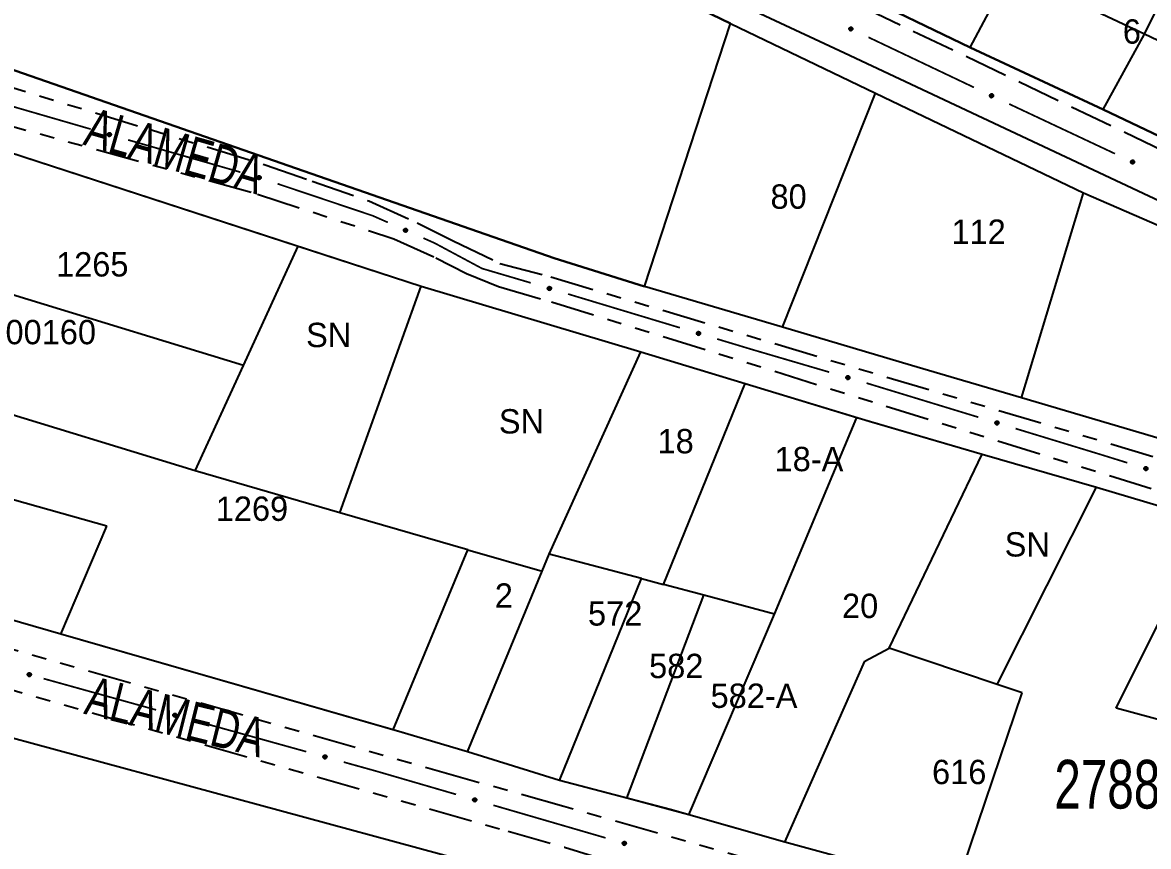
# Model space of a CAD drawing. Extents: x 203665 to 205970, y 4870865 to 4873745.
# Drawn here: x 204359.4 to 204475, y 4873578.3 to 4873662.8 of the extents above; entities that cross this region are included whole.
import ezdxf
from ezdxf.enums import TextEntityAlignment as Align

# ---------------------------------------------------------------- set-up
doc = ezdxf.new("R2010")
doc.units = 0
doc.header["$LTSCALE"] = 1.5
doc.header["$MEASUREMENT"] = 0
doc.linetypes.add('TRACO_11', pattern=[8, 3, -1, 3, -1])
doc.linetypes.add('TRACO_25', pattern=[8, 3, -1, 1, -1, 1, -1])
for name, color, linetype in [('CD_MALHA_LOTES', 7, 'CONTINUOUS'), ('CD_TXT_QUADRA', 7, 'CONTINUOUS'), ('RU-QUADRA', 210, 'CONTINUOUS'), ('SV-EIXO-RUA-N-PAV', 6, 'CONTINUOUS'), ('SV-EIXO-RUA-PAV', 20, 'CONTINUOUS'), ('SV-RUA-NAO-PAV', 7, 'CONTINUOUS'), ('SV-RUA-PAVIM', 7, 'CONTINUOUS'), ('SV-TXT-RUA-N-PAV', 7, 'CONTINUOUS'), ('Th_NmrPort', 1, 'CONTINUOUS')]:
    doc.layers.add(name, color=color, linetype=linetype)
doc.styles.add('ARIAL', font='ARIAL.SHX')

msp = doc.modelspace()

# ---------------------------------------------------------------- linework, layer by layer
at = {"layer": 'CD_MALHA_LOTES', "linetype": 'Continuous', "flags": 128}
for points in [[(204432.07, 4873662.74), (204395.036162, 4873680.636296), (204363.539466, 4873695.025586)], [(204474.608783, 4873661.641948), (204484.887034, 4873682.443675)], [(204456.690009, 4873660.278477), (204460.879411, 4873668.147658)], [(204456.690009, 4873660.278477), (204444.606499, 4873666.12377)], [(204474.608783, 4873661.641948), (204466.91861, 4873665.285963)], [(204423.24, 4873635.74), (204432.07, 4873662.74)], [(204432.07, 4873662.74), (204446.967877, 4873655.603317)], [(204347.729223, 4873661.68158), (204413.967959, 4873638.654082), (204423.24, 4873635.74)], [(204470.345015, 4873653.901121), (204474.608783, 4873661.641948)], [(204484.048506, 4873657.168904), (204474.608783, 4873661.641948)], [(204470.345015, 4873653.901121), (204456.690009, 4873660.278477)], [(204437.4, 4873631.556897), (204446.967877, 4873655.603317)], [(204446.967877, 4873655.603317), (204468.33, 4873645.37)], [(204337.734173, 4873641.17296), (204342.980249, 4873652.538502), (204346.109909, 4873653.413337), (204387.678326, 4873639.893253)], [(204483.361186, 4873647.72003), (204470.345015, 4873653.901121)], [(204461.966252, 4873624.299611), (204468.33, 4873645.37)], [(204468.33, 4873645.37), (204501.377636, 4873631.008426)], [(204382.040002, 4873627.628258), (204337.734173, 4873641.17296)], [(204382.040002, 4873627.628258), (204387.678326, 4873639.893253)], [(204387.678326, 4873639.893253), (204400.294455, 4873635.78987)], [(204391.945447, 4873612.515596), (204400.294455, 4873635.78987)], [(204400.294455, 4873635.78987), (204422.865106, 4873629.021657)], [(204437.4, 4873631.556897), (204423.24, 4873635.74)], [(204461.966252, 4873624.299611), (204450.654897, 4873627.641176), (204437.4, 4873631.556897)], [(204377.081608, 4873616.817352), (204332.751283, 4873630.377604)], [(204413.455063, 4873608.278117), (204422.865106, 4873629.021657)], [(204422.865106, 4873629.021657), (204433.575743, 4873625.777315)], [(204377.081608, 4873616.817352), (204382.040002, 4873627.628258)], [(204425.207567, 4873605.152507), (204433.575743, 4873625.777315)], [(204433.575743, 4873625.777315), (204445.054161, 4873622.300404)], [(204495.68, 4873614.34), (204461.966252, 4873624.299611)], [(204363.307748, 4873600.063701), (204326.800702, 4873610.587399), (204325.104582, 4873613.811144), (204328.942513, 4873622.125964)], [(204368.033583, 4873611.137848), (204328.942513, 4873622.125964)], [(204436.61, 4873602.12), (204445.054161, 4873622.300404)], [(204445.054161, 4873622.300404), (204457.931383, 4873618.523645)], [(204448.38, 4873598.62), (204457.931383, 4873618.523645)], [(204457.931383, 4873618.523645), (204469.680617, 4873615.14465)], [(204391.945447, 4873612.515596), (204377.081608, 4873616.817352)], [(204459.472449, 4873594.887277), (204469.680617, 4873615.14465)], [(204469.680617, 4873615.14465), (204481.28, 4873611.7)], [(204405.082983, 4873608.713451), (204391.945447, 4873612.515596)], [(204471.68, 4873592.46), (204481.28, 4873611.7)], [(204363.307748, 4873600.063701), (204368.033583, 4873611.137848)], [(204397.432108, 4873590.236611), (204405.082983, 4873608.713451)], [(204405.082983, 4873608.713451), (204412.720733, 4873606.503003)], [(204412.720733, 4873606.503003), (204413.455063, 4873608.278117)], [(204422.943312, 4873605.754692), (204413.455063, 4873608.278117)], [(204405.051067, 4873587.962952), (204412.720733, 4873606.503003)], [(204414.518415, 4873585.032597), (204422.943312, 4873605.754692)], [(204422.943312, 4873605.754692), (204425.207567, 4873605.152507)], [(204429.327744, 4873604.056735), (204425.207567, 4873605.152507)], [(204421.421449, 4873583.212893), (204429.327744, 4873604.056735)], [(204436.61, 4873602.12), (204429.327744, 4873604.056735)], [(204427.785729, 4873581.497141), (204436.61, 4873602.12)], [(204397.432108, 4873590.236611), (204363.307748, 4873600.063701)], [(204445.87, 4873597.27), (204448.38, 4873598.62)], [(204459.472449, 4873594.887277), (204448.38, 4873598.62)], [(204437.650783, 4873578.699849), (204445.87, 4873597.27)], [(204462.02, 4873594.03), (204459.472449, 4873594.887277)], [(204455.22, 4873573.9), (204462.02, 4873594.03)], [(204485.977508, 4873588.603002), (204471.68, 4873592.46)], [(204353.498304, 4873590.70353), (204411.570355, 4873574.967803)], [(204405.051067, 4873587.962952), (204397.432108, 4873590.236611)], [(204414.518415, 4873585.032597), (204405.051067, 4873587.962952)], [(204421.421449, 4873583.212893), (204414.518415, 4873585.032597)], [(204427.785729, 4873581.497141), (204421.421449, 4873583.212893)], [(204437.650783, 4873578.699849), (204427.785729, 4873581.497141)], [(204455.22, 4873573.9), (204437.650783, 4873578.699849)]]:
    msp.add_lwpolyline(points, dxfattribs=at)
at = {"layer": 'RU-QUADRA', "linetype": 'Continuous', "flags": 128}
for points in [[(204347.729223, 4873661.68158), (204363.539466, 4873695.025586), (204395.036162, 4873680.636296), (204432.07, 4873662.74), (204446.967877, 4873655.603317), (204468.33, 4873645.37), (204501.377636, 4873631.008426), (204511.66, 4873626.54), (204521.837058, 4873621.490799), (204531.047293, 4873616.921273), (204539.90046, 4873612.528902), (204551.77, 4873606.64), (204548.41, 4873598.01), (204537.075303, 4873601.520252), (204527.538201, 4873604.473806), (204518.154171, 4873607.379954), (204507.128489, 4873610.794507), (204495.68, 4873614.34), (204461.966252, 4873624.299611), (204450.654897, 4873627.641176), (204437.4, 4873631.556897), (204423.24, 4873635.74), (204413.967959, 4873638.654082)], [(204523.888125, 4873544.011123), (204513.832751, 4873521.770569), (204498.291025, 4873524.956934), (204486.595294, 4873527.354793), (204474.059146, 4873529.924955), (204463.06, 4873532.18), (204438.802091, 4873534.089672), (204426.489432, 4873535.542379), (204414.381347, 4873536.951619), (204403.073453, 4873538.153238), (204381.828764, 4873541.465995), (204332.28034, 4873548.536901), (204297.385204, 4873553.581553), (204308.300448, 4873576.529115), (204319.380992, 4873599.824194), (204353.498304, 4873590.70353), (204411.570355, 4873574.967803), (204423.315738, 4873571.694677), (204434.192104, 4873568.6697), (204445.94472, 4873565.401017), (204457.49, 4873562.19), (204469.56, 4873558.05), (204480.785729, 4873555.294069), (204492.9, 4873552.32)]]:
    msp.add_lwpolyline(points, close=True, dxfattribs=at)
for points in [[(204444.606499, 4873666.12377), (204456.690009, 4873660.278477), (204470.345015, 4873653.901121), (204483.361186, 4873647.72003)], [(204499.68, 4873562.06), (204455.22, 4873573.9), (204437.650783, 4873578.699849), (204425.877117, 4873582.038338), (204414.518415, 4873585.032597), (204405.051067, 4873587.962952), (204398.588941, 4873589.903468), (204363.307748, 4873600.063701), (204326.800702, 4873610.587399), (204325.104582, 4873613.811144), (204328.942513, 4873622.125964), (204332.751283, 4873630.377604), (204342.980249, 4873652.538502), (204346.109909, 4873653.413337), (204400.294455, 4873635.78987), (204422.865106, 4873629.021657), (204446.31, 4873621.92), (204457.931383, 4873618.523645), (204469.680617, 4873615.14465), (204481.28, 4873611.7)]]:
    msp.add_lwpolyline(points, dxfattribs=at)
at = {"layer": 'SV-EIXO-RUA-N-PAV', "const_width": 0.18}
for points in [[(204354.83095, 4873655.243575), (204366.356547, 4873651.902822)], [(204370.200036, 4873650.794867), (204381.733502, 4873647.481384)], [(204385.551304, 4873646.29119), (204395.031039, 4873643.107696)], [(204395.031039, 4873643.107696), (204395.33018, 4873643.007239)], [(204395.33018, 4873643.007239), (204396.87119, 4873642.327069)], [(204400.530587, 4873640.711887), (204401.445437, 4873640.308091)], [(204401.445437, 4873640.308091), (204401.66196, 4873640.212523)], [(204401.66196, 4873640.212523), (204405.860734, 4873637.963179)], [(204405.860734, 4873637.963179), (204406.552713, 4873637.592476)], [(204406.552713, 4873637.592476), (204411.554763, 4873636.117512)], [(204415.387717, 4873634.973698), (204424.00438, 4873632.375021)], [(204424.00438, 4873632.375021), (204424.369029, 4873632.265048)], [(204424.369029, 4873632.265048), (204426.876793, 4873631.509433)], [(204430.706715, 4873630.35544), (204433.579156, 4873629.489944)], [(204433.579156, 4873629.489944), (204434.368874, 4873629.251995)], [(204434.368874, 4873629.251995), (204442.213766, 4873626.951612)], [(204446.051929, 4873625.825344), (204457.530041, 4873622.324927)], [(204461.356192, 4873621.15849), (204469.965093, 4873618.534215)], [(204469.965093, 4873618.534215), (204470.045174, 4873618.509804)], [(204470.045174, 4873618.509804), (204472.830203, 4873617.644757)], [(204361.520443, 4873595.488467), (204373.081849, 4873592.273831)], [(204376.935651, 4873591.202286), (204388.497058, 4873587.987651)], [(204392.35086, 4873586.916106), (204395.241212, 4873586.112448)], [(204395.241212, 4873586.112448), (204395.620902, 4873586.006876)], [(204395.620902, 4873586.006876), (204403.884252, 4873583.602992)], [(204407.725034, 4873582.485673), (204419.247377, 4873579.133719)]]:
    msp.add_lwpolyline(points, dxfattribs=at)
at = {"layer": 'SV-EIXO-RUA-N-PAV'}
for points in [[(204368.170093, 4873651.492588), (204368.212542, 4873651.516882), (204368.253991, 4873651.529081), (204368.291491, 4873651.529305), (204368.32468, 4873651.520862), (204368.357662, 4873651.508401), (204368.388142, 4873651.488501), (204368.417079, 4873651.458921), (204368.441748, 4873651.41651), (204368.451454, 4873651.373227), (204368.45364, 4873651.336475), (204368.44683, 4873651.30136), (204368.434187, 4873651.269523), (204368.412469, 4873651.238546), (204368.382206, 4873651.209513), (204368.338961, 4873651.18574), (204368.298242, 4873651.174059), (204368.261965, 4873651.174795), (204368.226706, 4873651.181866), (204368.193188, 4873651.194991), (204368.16338, 4873651.214698), (204368.134204, 4873651.245221), (204368.111306, 4873651.288215), (204368.099192, 4873651.328694), (204368.099418, 4873651.364972), (204368.10716, 4873651.399527), (204368.119257, 4873651.432759), (204368.137985, 4873651.464231), (204368.170093, 4873651.492588)], [(204383.554196, 4873647.077982), (204383.597677, 4873647.100375), (204383.639626, 4873647.11073), (204383.677099, 4873647.109295), (204383.709882, 4873647.099394), (204383.74228, 4873647.085486), (204383.771851, 4873647.064258), (204383.799452, 4873647.033427), (204383.822221, 4873646.989968), (204383.830004, 4873646.946298), (204383.830564, 4873646.909485), (204383.822207, 4873646.874706), (204383.808169, 4873646.843459), (204383.785103, 4873646.813472), (204383.753586, 4873646.785806), (204383.709331, 4873646.763968), (204383.668136, 4873646.754099), (204383.631927, 4873646.756438), (204383.597016, 4873646.765061), (204383.56411, 4873646.779655), (204383.535203, 4873646.800661), (204383.507405, 4873646.832444), (204383.48643, 4873646.876409), (204383.476117, 4873646.917383), (204383.477947, 4873646.953616), (204383.48721, 4873646.987795), (204383.500764, 4873647.02046), (204383.520866, 4873647.051073), (204383.554196, 4873647.077982)], [(204398.613893, 4873641.678202), (204398.659241, 4873641.696521), (204398.701962, 4873641.702991), (204398.739146, 4873641.698133), (204398.770885, 4873641.685271), (204398.801874, 4873641.668456), (204398.829377, 4873641.64461), (204398.85404, 4873641.611382), (204398.872735, 4873641.566021), (204398.876487, 4873641.521822), (204398.873674, 4873641.485112), (204398.862169, 4873641.451244), (204398.84533, 4873641.421413), (204398.819615, 4873641.393664), (204398.785697, 4873641.369), (204398.73963, 4873641.351305), (204398.697704, 4873641.345248), (204398.661861, 4873641.350892), (204398.627886, 4873641.362675), (204398.596454, 4873641.380221), (204398.569592, 4873641.403784), (204398.54482, 4873641.437978), (204398.527958, 4873641.483679), (204398.52144, 4873641.525425), (204398.526579, 4873641.561338), (204398.538932, 4873641.594526), (204398.555419, 4873641.625813), (204398.578239, 4873641.654457), (204398.613893, 4873641.678202)], [(204413.367127, 4873635.69806), (204413.409892, 4873635.721793), (204413.451498, 4873635.733446), (204413.488998, 4873635.733176), (204413.522073, 4873635.724298), (204413.554888, 4873635.711404), (204413.585103, 4873635.691105), (204413.613649, 4873635.661146), (204413.637758, 4873635.618415), (204413.646893, 4873635.575008), (204413.648596, 4873635.53823), (204413.641324, 4873635.503208), (204413.628264, 4873635.47154), (204413.606141, 4873635.440851), (204413.575498, 4873635.41222), (204413.531944, 4873635.389017), (204413.491075, 4873635.377873), (204413.454811, 4873635.379086), (204413.419649, 4873635.38662), (204413.386305, 4873635.400185), (204413.35676, 4873635.420282), (204413.327987, 4873635.451186), (204413.305656, 4873635.494478), (204413.294076, 4873635.535112), (204413.294779, 4873635.571384), (204413.302976, 4873635.605835), (204413.315508, 4873635.638905), (204413.334649, 4873635.670128), (204413.367127, 4873635.69806)], [(204428.685941, 4873631.079288), (204428.728699, 4873631.103032), (204428.770303, 4873631.114695), (204428.807802, 4873631.114436), (204428.84088, 4873631.105566), (204428.873698, 4873631.09268), (204428.903919, 4873631.072388), (204428.932472, 4873631.042437), (204428.956591, 4873630.999712), (204428.965738, 4873630.956308), (204428.967451, 4873630.91953), (204428.960188, 4873630.884506), (204428.947135, 4873630.852835), (204428.92502, 4873630.82214), (204428.894385, 4873630.793501), (204428.850836, 4873630.770287), (204428.80997, 4873630.759133), (204428.773706, 4873630.760336), (204428.738541, 4873630.767861), (204428.705195, 4873630.781418), (204428.675644, 4873630.801508), (204428.646864, 4873630.832404), (204428.624522, 4873630.87569), (204428.612931, 4873630.916322), (204428.613625, 4873630.952594), (204428.621813, 4873630.987047), (204428.634337, 4873631.02012), (204428.65347, 4873631.051348), (204428.685941, 4873631.079288)], [(204444.026056, 4873626.534904), (204444.068637, 4873626.558965), (204444.110153, 4873626.570937), (204444.147654, 4873626.570955), (204444.180796, 4873626.562331), (204444.213709, 4873626.549689), (204444.244079, 4873626.529623), (204444.272854, 4873626.499884), (204444.29729, 4873626.457339), (204444.306759, 4873626.414004), (204444.308744, 4873626.37724), (204444.301741, 4873626.342163), (204444.288924, 4873626.310396), (204444.267037, 4873626.279538), (204444.236615, 4873626.250672), (204444.19324, 4873626.227136), (204444.152458, 4873626.215678), (204444.116185, 4873626.216613), (204444.080966, 4873626.223876), (204444.04752, 4873626.237186), (204444.017821, 4873626.257055), (204443.988812, 4873626.287738), (204443.96615, 4873626.330857), (204443.954258, 4873626.371401), (204443.954683, 4873626.407677), (204443.962614, 4873626.44219), (204443.974893, 4873626.475355), (204443.993793, 4873626.506724), (204444.026056, 4873626.534904)], [(204459.337764, 4873621.888854), (204459.380598, 4873621.91246), (204459.422239, 4873621.923989), (204459.459738, 4873621.923608), (204459.492787, 4873621.914632), (204459.525563, 4873621.90164), (204459.555718, 4873621.881251), (204459.584174, 4873621.851208), (204459.608156, 4873621.808406), (204459.617163, 4873621.764972), (204459.618756, 4873621.728189), (204459.61138, 4873621.693189), (204459.598226, 4873621.66156), (204459.576012, 4873621.630936), (204459.545284, 4873621.602396), (204459.501661, 4873621.579323), (204459.460759, 4873621.5683), (204459.424499, 4873621.569621), (204459.389359, 4873621.577259), (204459.356056, 4873621.590924), (204459.32657, 4873621.611108), (204459.29789, 4873621.642098), (204459.275688, 4873621.685456), (204459.264228, 4873621.726124), (204459.265039, 4873621.762394), (204459.273338, 4873621.79682), (204459.285969, 4873621.829853), (204459.305202, 4873621.861019), (204459.337764, 4873621.888854)], [(204474.635629, 4873617.199249), (204474.678588, 4873617.222628), (204474.720289, 4873617.233938), (204474.757785, 4873617.233359), (204474.790786, 4873617.224208), (204474.823493, 4873617.211044), (204474.85354, 4873617.190497), (204474.881838, 4873617.160304), (204474.905593, 4873617.117375), (204474.914371, 4873617.073895), (204474.915771, 4873617.037104), (204474.90821, 4873617.002143), (204474.894889, 4873616.970584), (204474.872514, 4873616.940078), (204474.841636, 4873616.9117), (204474.797892, 4873616.888858), (204474.756933, 4873616.878051), (204474.720679, 4873616.879563), (204474.68558, 4873616.887386), (204474.65235, 4873616.901226), (204474.622971, 4873616.921566), (204474.594455, 4873616.952706), (204474.572482, 4873616.996181), (204474.561237, 4873617.036909), (204474.562239, 4873617.073174), (204474.570719, 4873617.107556), (204474.583524, 4873617.140521), (204474.602921, 4873617.171586), (204474.635629, 4873617.199249)], [(204359.946799, 4873596.040273), (204359.989038, 4873596.064929), (204360.030382, 4873596.077482), (204360.067879, 4873596.078027), (204360.101139, 4873596.069869), (204360.134226, 4873596.05769), (204360.164875, 4873596.038052), (204360.194064, 4873596.008721), (204360.219095, 4873595.966523), (204360.229171, 4873595.923325), (204360.231672, 4873595.886592), (204360.225162, 4873595.851421), (204360.212793, 4873595.819477), (204360.191341, 4873595.788315), (204360.161327, 4873595.759024), (204360.118287, 4873595.734882), (204360.07767, 4873595.722853), (204360.041388, 4873595.723278), (204360.00607, 4873595.730046), (204359.97244, 4873595.742885), (204359.942465, 4873595.762335), (204359.913029, 4873595.792607), (204359.889763, 4873595.835404), (204359.877303, 4873595.875778), (204359.877219, 4873595.912056), (204359.884665, 4873595.946677), (204359.896477, 4873595.980011), (204359.914935, 4873596.011642), (204359.946799, 4873596.040273)], [(204374.89981, 4873591.882606), (204374.942049, 4873591.907262), (204374.983393, 4873591.919815), (204375.02089, 4873591.920361), (204375.05415, 4873591.912202), (204375.087237, 4873591.900024), (204375.117886, 4873591.880386), (204375.147075, 4873591.851054), (204375.172106, 4873591.808856), (204375.182182, 4873591.765658), (204375.184683, 4873591.728926), (204375.178173, 4873591.693754), (204375.165804, 4873591.66181), (204375.144352, 4873591.630648), (204375.114339, 4873591.601357), (204375.071298, 4873591.577215), (204375.030681, 4873591.565186), (204374.994399, 4873591.565611), (204374.959081, 4873591.57238), (204374.925451, 4873591.585218), (204374.895476, 4873591.604669), (204374.86604, 4873591.634941), (204374.842774, 4873591.677738), (204374.830314, 4873591.718111), (204374.83023, 4873591.75439), (204374.837676, 4873591.78901), (204374.849488, 4873591.822344), (204374.867946, 4873591.853976), (204374.89981, 4873591.882606)], [(204390.315019, 4873587.596426), (204390.357258, 4873587.621082), (204390.398602, 4873587.633635), (204390.436098, 4873587.63418), (204390.469359, 4873587.626022), (204390.502445, 4873587.613844), (204390.533095, 4873587.594205), (204390.562284, 4873587.564874), (204390.587315, 4873587.522676), (204390.597391, 4873587.479478), (204390.599892, 4873587.442745), (204390.593382, 4873587.407574), (204390.581013, 4873587.37563), (204390.559561, 4873587.344468), (204390.529547, 4873587.315177), (204390.486507, 4873587.291035), (204390.44589, 4873587.279006), (204390.409608, 4873587.279431), (204390.37429, 4873587.2862), (204390.34066, 4873587.299038), (204390.310685, 4873587.318489), (204390.281249, 4873587.348761), (204390.257983, 4873587.391557), (204390.245523, 4873587.431931), (204390.245438, 4873587.468209), (204390.252885, 4873587.50283), (204390.264697, 4873587.536164), (204390.283155, 4873587.567796), (204390.315019, 4873587.596426)], [(204405.69743, 4873583.190166), (204405.73996, 4873583.214317), (204405.78145, 4873583.226378), (204405.81895, 4873583.226477), (204405.852111, 4873583.217924), (204405.885051, 4873583.205352), (204405.915464, 4873583.185351), (204405.944303, 4873583.155674), (204405.968829, 4873583.113181), (204405.978391, 4873583.069867), (204405.980455, 4873583.033107), (204405.973527, 4873582.998015), (204405.960778, 4873582.966221), (204405.938957, 4873582.935316), (204405.908597, 4873582.906385), (204405.865273, 4873582.882756), (204405.824516, 4873582.871211), (204405.788241, 4873582.872068), (204405.753006, 4873582.879256), (204405.719531, 4873582.892493), (204405.68979, 4873582.912299), (204405.660716, 4873582.942919), (204405.637961, 4873582.98599), (204405.625982, 4873583.026509), (204405.626329, 4873583.062786), (204405.634187, 4873583.097315), (204405.646394, 4873583.130507), (204405.665228, 4873583.161916), (204405.69743, 4873583.190166)], [(204421.060555, 4873578.720893), (204421.103084, 4873578.745044), (204421.144575, 4873578.757105), (204421.182075, 4873578.757204), (204421.215236, 4873578.748651), (204421.248175, 4873578.736079), (204421.278589, 4873578.716078), (204421.307427, 4873578.686401), (204421.331954, 4873578.643909), (204421.341516, 4873578.600594), (204421.34358, 4873578.563834), (204421.336652, 4873578.528742), (204421.323903, 4873578.496948), (204421.302082, 4873578.466043), (204421.271722, 4873578.437112), (204421.228397, 4873578.413483), (204421.18764, 4873578.401938), (204421.151366, 4873578.402795), (204421.116131, 4873578.409983), (204421.082656, 4873578.423221), (204421.052915, 4873578.443027), (204421.023841, 4873578.473647), (204421.001086, 4873578.516717), (204420.989107, 4873578.557236), (204420.989454, 4873578.593513), (204420.997312, 4873578.628043), (204421.009519, 4873578.661234), (204421.028352, 4873578.692643), (204421.060555, 4873578.720893)]]:
    msp.add_lwpolyline(points, close=True, dxfattribs=at)
for points in [[(204368.099192, 4873651.328694), (204368.434187, 4873651.269523)], [(204368.099418, 4873651.364972), (204368.44683, 4873651.30136)], [(204368.102428, 4873651.345135), (204368.437469, 4873651.285793)], [(204368.105667, 4873651.381118), (204368.447823, 4873651.316892)], [(204368.107058, 4873651.306893), (204368.418493, 4873651.254332)], [(204368.10716, 4873651.399527), (204368.45364, 4873651.336475)], [(204368.111306, 4873651.288215), (204368.412469, 4873651.238546)], [(204368.117151, 4873651.41615), (204368.448258, 4873651.357938)], [(204368.119257, 4873651.432759), (204368.451454, 4873651.373227)], [(204368.126868, 4873651.267128), (204368.39427, 4873651.224378)], [(204368.133128, 4873651.447053), (204368.442317, 4873651.396558)], [(204368.134204, 4873651.245221), (204368.382206, 4873651.209513)], [(204368.137985, 4873651.464231), (204368.441748, 4873651.41651)], [(204368.154351, 4873651.476449), (204368.425507, 4873651.43688)], [(204368.154742, 4873651.230726), (204368.352999, 4873651.199323)], [(204368.16338, 4873651.214698), (204368.338961, 4873651.18574)], [(204368.170093, 4873651.492588), (204368.417079, 4873651.458921)], [(204368.182631, 4873651.204257), (204368.3123, 4873651.181201)], [(204368.193188, 4873651.194991), (204368.298242, 4873651.174059)], [(204368.193753, 4873651.504881), (204368.395386, 4873651.475348)], [(204368.212542, 4873651.516882), (204368.388142, 4873651.488501)], [(204368.23614, 4873651.523938), (204368.364121, 4873651.499947)], [(204368.253991, 4873651.529081), (204368.357662, 4873651.508401)], [(204383.476117, 4873646.917383), (204383.808169, 4873646.843459)], [(204383.477947, 4873646.953616), (204383.822207, 4873646.874706)], [(204383.480077, 4873646.933666), (204383.812167, 4873646.859567)], [(204383.483012, 4873646.895255), (204383.791818, 4873646.828976)], [(204383.484904, 4873646.969469), (204383.823886, 4873646.890178)], [(204383.48643, 4873646.876409), (204383.785103, 4873646.813472)], [(204383.48721, 4873646.987795), (204383.830564, 4873646.909485)], [(204383.497926, 4873647.00396), (204383.826136, 4873646.931165)], [(204383.500764, 4873647.02046), (204383.830004, 4873646.946298)], [(204383.501044, 4873646.854654), (204383.766295, 4873646.800123)], [(204383.507405, 4873646.832444), (204383.753586, 4873646.785806)], [(204383.515254, 4873647.034127), (204383.821908, 4873646.97001)], [(204383.520866, 4873647.051073), (204383.822221, 4873646.989968)], [(204383.527282, 4873646.817055), (204383.723956, 4873646.776917)], [(204383.535203, 4873646.800661), (204383.709331, 4873646.763968)], [(204383.537755, 4873647.062555), (204383.806897, 4873647.011036)], [(204383.553973, 4873646.789379), (204383.682496, 4873646.760612)], [(204383.554196, 4873647.077982), (204383.799452, 4873647.033427)], [(204383.56411, 4873646.779655), (204383.668136, 4873646.754099)], [(204383.578376, 4873647.089217), (204383.778507, 4873647.050798)], [(204383.597677, 4873647.100375), (204383.771851, 4873647.064258)], [(204383.621565, 4873647.106381), (204383.74836, 4873647.076755)], [(204383.639626, 4873647.11073), (204383.74228, 4873647.085486)], [(204398.613893, 4873641.678202), (204398.85404, 4873641.611382)], [(204398.639, 4873641.687177), (204398.834773, 4873641.630597)], [(204398.659241, 4873641.696521), (204398.829377, 4873641.64461)], [(204398.683578, 4873641.700314), (204398.807129, 4873641.659206)], [(204398.701962, 4873641.702991), (204398.801874, 4873641.668456)], [(204398.52144, 4873641.525425), (204398.84533, 4873641.421413)], [(204398.52628, 4873641.502759), (204398.827722, 4873641.408489)], [(204398.526579, 4873641.561338), (204398.862169, 4873641.451244)], [(204398.526874, 4873641.541277), (204398.850786, 4873641.437088)], [(204398.527958, 4873641.483679), (204398.819615, 4873641.393664)], [(204398.534958, 4873641.576488), (204398.865258, 4873641.466497)], [(204398.538932, 4873641.594526), (204398.873674, 4873641.485112)], [(204398.540519, 4873641.460678), (204398.799664, 4873641.382093)], [(204398.54482, 4873641.437978), (204398.785697, 4873641.369)], [(204398.551083, 4873641.609642), (204398.87125, 4873641.507107)], [(204398.555419, 4873641.625813), (204398.876487, 4873641.521822)], [(204398.563205, 4873641.420834), (204398.755379, 4873641.36286)], [(204398.569592, 4873641.403784), (204398.73963, 4873641.351305)], [(204398.571099, 4873641.638096), (204398.870596, 4873641.546175)], [(204398.578239, 4873641.654457), (204398.872735, 4873641.566021)], [(204398.58725, 4873641.390831), (204398.7126, 4873641.35042)], [(204398.596109, 4873641.664345), (204398.859404, 4873641.588404)], [(204398.596454, 4873641.380221), (204398.697704, 4873641.345248)], [(204413.294076, 4873635.535112), (204413.628264, 4873635.47154)], [(204413.294779, 4873635.571384), (204413.641324, 4873635.503208)], [(204413.297528, 4873635.55151), (204413.63176, 4873635.487766)], [(204413.30124, 4873635.587446), (204413.642522, 4873635.518725)], [(204413.301655, 4873635.513209), (204413.612372, 4873635.456557)], [(204413.302976, 4873635.605835), (204413.648596, 4873635.53823)], [(204413.305656, 4873635.494478), (204413.606141, 4873635.440851)], [(204413.313184, 4873635.622325), (204413.643497, 4873635.559763)], [(204413.315508, 4873635.638905), (204413.646893, 4873635.575008)], [(204413.32094, 4873635.473188), (204413.587757, 4873635.426925)], [(204413.327987, 4873635.451186), (204413.575498, 4873635.41222)], [(204413.329566, 4873635.653015), (204413.638064, 4873635.598457)], [(204413.334649, 4873635.670128), (204413.637758, 4873635.618415)], [(204413.348333, 4873635.436422), (204413.54616, 4873635.402414)], [(204413.351174, 4873635.682129), (204413.621786, 4873635.638997)], [(204413.35676, 4873635.420282), (204413.531944, 4873635.389017)], [(204413.367127, 4873635.69806), (204413.613649, 4873635.661146)], [(204413.375871, 4873635.409589), (204413.505226, 4873635.384829)], [(204413.386305, 4873635.400185), (204413.491075, 4873635.377873)], [(204413.390947, 4873635.710041), (204413.592174, 4873635.677858)], [(204413.409892, 4873635.721793), (204413.585103, 4873635.691105)], [(204413.433581, 4873635.728538), (204413.561235, 4873635.702866)], [(204413.451498, 4873635.733446), (204413.554888, 4873635.711404)], [(204428.612931, 4873630.916322), (204428.947135, 4873630.852835)], [(204428.613625, 4873630.952594), (204428.960188, 4873630.884506)], [(204428.616379, 4873630.93272), (204428.950627, 4873630.869061)], [(204428.620082, 4873630.968658), (204428.961382, 4873630.900024)], [(204428.620515, 4873630.894421), (204428.931246, 4873630.837848)], [(204428.621813, 4873630.987047), (204428.967451, 4873630.91953)], [(204428.624522, 4873630.87569), (204428.92502, 4873630.82214)], [(204428.632017, 4873631.00354), (204428.962346, 4873630.941061)], [(204428.634337, 4873631.02012), (204428.965738, 4873630.956308)], [(204428.639811, 4873630.854404), (204428.90664, 4873630.808209)], [(204428.646864, 4873630.832404), (204428.894385, 4873630.793501)], [(204428.648391, 4873631.034234), (204428.956903, 4873630.979755)], [(204428.65347, 4873631.051348), (204428.956591, 4873630.999712)], [(204428.667213, 4873630.817645), (204428.865048, 4873630.783688)], [(204428.669991, 4873631.063354), (204428.940615, 4873631.02029)], [(204428.675644, 4873630.801508), (204428.850836, 4873630.770287)], [(204428.685941, 4873631.079288), (204428.932472, 4873631.042437)], [(204428.694758, 4873630.790819), (204428.824119, 4873630.766093)], [(204428.705195, 4873630.781418), (204428.80997, 4873630.759133)], [(204428.709757, 4873631.091275), (204428.910993, 4873631.059143)], [(204428.728699, 4873631.103032), (204428.903919, 4873631.072388)], [(204428.752387, 4873631.109783), (204428.880048, 4873631.084144)], [(204428.770303, 4873631.114695), (204428.873698, 4873631.09268)], [(204443.954258, 4873626.371401), (204444.288924, 4873626.310396)], [(204443.954683, 4873626.407677), (204444.301741, 4873626.342163)], [(204443.957584, 4873626.387825), (204444.292295, 4873626.326648)], [(204443.96102, 4873626.423788), (204444.30282, 4873626.357689)], [(204443.962005, 4873626.349557), (204444.273147, 4873626.295291)], [(204443.962614, 4873626.44219), (204444.308744, 4873626.37724)], [(204443.96615, 4873626.330857), (204444.267037, 4873626.279538)], [(204443.972696, 4873626.458758), (204444.303479, 4873626.398733)], [(204443.974893, 4873626.475355), (204444.306759, 4873626.414004)], [(204443.981596, 4873626.309685), (204444.248761, 4873626.265471)], [(204443.988812, 4873626.287738), (204444.236615, 4873626.250672)], [(204443.988842, 4873626.489573), (204444.29775, 4873626.437384)], [(204443.993793, 4873626.506724), (204444.29729, 4873626.457339)], [(204444.009271, 4873626.27313), (204444.207352, 4873626.240641)], [(204444.010225, 4873626.518852), (204444.281161, 4873626.477798)], [(204444.017821, 4873626.257055), (204444.19324, 4873626.227136)], [(204444.026056, 4873626.534904), (204444.272854, 4873626.499884)], [(204444.037014, 4873626.246509), (204444.166555, 4873626.222743)], [(204444.04752, 4873626.237186), (204444.152458, 4873626.215678)], [(204444.049783, 4873626.547068), (204444.251251, 4873626.51643)], [(204444.068637, 4873626.558965), (204444.244079, 4873626.529623)], [(204444.092274, 4873626.565892), (204444.220122, 4873626.5412)], [(204444.110153, 4873626.570937), (204444.213709, 4873626.549689)], [(204459.264228, 4873621.726124), (204459.598226, 4873621.66156)], [(204459.265039, 4873621.762394), (204459.61138, 4873621.693189)], [(204459.267729, 4873621.742512), (204459.60177, 4873621.677774)], [(204459.271548, 4873621.778437), (204459.612625, 4873621.708702)], [(204459.271742, 4873621.704199), (204459.582289, 4873621.646624)], [(204459.273338, 4873621.79682), (204459.618756, 4873621.728189)], [(204459.275688, 4873621.685456), (204459.576012, 4873621.630936)], [(204459.283596, 4873621.81328), (204459.613721, 4873621.749736)], [(204459.285969, 4873621.829853), (204459.617163, 4873621.764972)], [(204459.290908, 4873621.66412), (204459.557587, 4873621.617064)], [(204459.29789, 4873621.642098), (204459.545284, 4873621.602396)], [(204459.300069, 4873621.843921), (204459.608403, 4873621.788447)], [(204459.305202, 4873621.861019), (204459.608156, 4873621.808406)], [(204459.318192, 4873621.627273), (204459.515916, 4873621.592677)], [(204459.321763, 4873621.872971), (204459.592246, 4873621.829035)], [(204459.32657, 4873621.611108), (204459.501661, 4873621.579323)], [(204459.337764, 4873621.888854), (204459.584174, 4873621.851208)], [(204459.34565, 4873621.600358), (204459.47493, 4873621.575215)], [(204459.356056, 4873621.590924), (204459.460759, 4873621.5683)], [(204459.361618, 4873621.900764), (204459.562749, 4873621.867983)], [(204459.380598, 4873621.91246), (204459.555718, 4873621.881251)], [(204459.404307, 4873621.919135), (204459.531885, 4873621.893083)], [(204459.422239, 4873621.923989), (204459.525563, 4873621.90164)], [(204474.561237, 4873617.036909), (204474.894889, 4873616.970584)], [(204474.562239, 4873617.073174), (204474.90821, 4873617.002143)], [(204474.564824, 4873617.053278), (204474.898519, 4873616.98678)], [(204474.568635, 4873617.014945), (204474.878874, 4873616.955732)], [(204474.568832, 4873617.089182), (204474.909536, 4873617.017649)], [(204474.570719, 4873617.107556), (204474.915771, 4873617.037104)], [(204474.572482, 4873616.996181), (204474.872514, 4873616.940078)], [(204474.581064, 4873617.123962), (204474.910849, 4873617.058678)], [(204474.583524, 4873617.140521), (204474.914371, 4873617.073895)], [(204474.587589, 4873616.974765), (204474.854016, 4873616.926303)], [(204474.594455, 4873616.952706), (204474.841636, 4873616.9117)], [(204474.597698, 4873617.154516), (204474.905735, 4873617.097416)], [(204474.602921, 4873617.171586), (204474.905593, 4873617.117375)], [(204474.614678, 4873616.937775), (204474.812217, 4873616.902137)], [(204474.619545, 4873617.18345), (204474.889792, 4873617.138088)], [(204474.622971, 4873616.921566), (204474.797892, 4873616.888858)], [(204474.635629, 4873617.199249), (204474.881838, 4873617.160304)], [(204474.641994, 4873616.910715), (204474.77114, 4873616.88489)], [(204474.65235, 4873616.901226), (204474.756933, 4873616.878051)], [(204474.659546, 4873617.211033), (204474.860502, 4873617.177192)], [(204474.678588, 4873617.222628), (204474.85354, 4873617.190497)], [(204474.702332, 4873617.229178), (204474.82977, 4873617.202454)], [(204474.720289, 4873617.233938), (204474.823493, 4873617.211044)], [(204359.877219, 4873595.912056), (204360.225162, 4873595.851421)], [(204359.877303, 4873595.875778), (204360.212793, 4873595.819477)], [(204359.880399, 4873595.892246), (204360.215936, 4873595.835774)], [(204359.883329, 4873595.928255), (204360.226023, 4873595.86696)], [(204359.884665, 4873595.946677), (204360.231672, 4873595.886592)], [(204359.885356, 4873595.854044), (204360.197229, 4873595.804152)], [(204359.889763, 4873595.835404), (204360.191341, 4873595.788315)], [(204359.894513, 4873595.963385), (204360.226107, 4873595.908009)], [(204359.896477, 4873595.980011), (204360.229171, 4873595.923325)], [(204359.905505, 4873595.814451), (204360.173264, 4873595.773992)], [(204359.910225, 4873595.994423), (204360.219835, 4873595.946577)], [(204359.913029, 4873595.792607), (204360.161327, 4873595.759024)], [(204359.914935, 4873596.011642), (204360.219095, 4873595.966523)], [(204359.931195, 4873596.024), (204360.20268, 4873595.986754)], [(204359.93369, 4873595.778289), (204360.132209, 4873595.748584)], [(204359.942465, 4873595.762335), (204360.118287, 4873595.734882)], [(204359.946799, 4873596.040273), (204360.194064, 4873596.008721)], [(204359.961804, 4873595.75206), (204360.091666, 4873595.730115)], [(204359.970353, 4873596.052768), (204360.172232, 4873596.024962)], [(204359.97244, 4873595.742885), (204360.07767, 4873595.722853)], [(204359.989038, 4873596.064929), (204360.164875, 4873596.038052)], [(204360.012575, 4873596.072187), (204360.140757, 4873596.049292)], [(204360.030382, 4873596.077482), (204360.134226, 4873596.05769)], [(204374.83023, 4873591.75439), (204375.178173, 4873591.693754)], [(204374.830314, 4873591.718111), (204375.165804, 4873591.66181)], [(204374.83341, 4873591.73458), (204375.168947, 4873591.678107)], [(204374.83634, 4873591.770588), (204375.179034, 4873591.709293)], [(204374.837676, 4873591.78901), (204375.184683, 4873591.728926)], [(204374.838367, 4873591.696378), (204375.15024, 4873591.646485)], [(204374.842774, 4873591.677738), (204375.144352, 4873591.630648)], [(204374.847525, 4873591.805718), (204375.179118, 4873591.750343)], [(204374.849488, 4873591.822344), (204375.182182, 4873591.765658)], [(204374.858516, 4873591.656784), (204375.126275, 4873591.616325)], [(204374.863236, 4873591.836757), (204375.172846, 4873591.78891)], [(204374.86604, 4873591.634941), (204375.114339, 4873591.601357)], [(204374.867946, 4873591.853976), (204375.172106, 4873591.808856)], [(204374.884206, 4873591.866333), (204375.155691, 4873591.829087)], [(204374.886701, 4873591.620622), (204375.08522, 4873591.590917)], [(204374.895476, 4873591.604669), (204375.071298, 4873591.577215)], [(204374.89981, 4873591.882606), (204375.147075, 4873591.851054)], [(204374.914815, 4873591.594393), (204375.044677, 4873591.572448)], [(204374.923364, 4873591.895102), (204375.125243, 4873591.867295)], [(204374.925451, 4873591.585218), (204375.030681, 4873591.565186)], [(204374.942049, 4873591.907262), (204375.117886, 4873591.880386)], [(204374.965587, 4873591.91452), (204375.093768, 4873591.891626)], [(204374.983393, 4873591.919815), (204375.087237, 4873591.900024)], [(204390.245438, 4873587.468209), (204390.593382, 4873587.407574)], [(204390.245523, 4873587.431931), (204390.581013, 4873587.37563)], [(204390.248618, 4873587.448399), (204390.584156, 4873587.391927)], [(204390.251549, 4873587.484408), (204390.594243, 4873587.423113)], [(204390.252885, 4873587.50283), (204390.599892, 4873587.442745)], [(204390.253576, 4873587.410198), (204390.565449, 4873587.360305)], [(204390.257983, 4873587.391557), (204390.559561, 4873587.344468)], [(204390.262733, 4873587.519538), (204390.594326, 4873587.464162)], [(204390.264697, 4873587.536164), (204390.597391, 4873587.479478)], [(204390.273725, 4873587.370604), (204390.541484, 4873587.330145)], [(204390.278445, 4873587.550577), (204390.588055, 4873587.50273)], [(204390.281249, 4873587.348761), (204390.529547, 4873587.315177)], [(204390.283155, 4873587.567796), (204390.587315, 4873587.522676)], [(204390.299415, 4873587.580153), (204390.5709, 4873587.542907)], [(204390.30191, 4873587.334442), (204390.500428, 4873587.304737)], [(204390.310685, 4873587.318489), (204390.486507, 4873587.291035)], [(204390.315019, 4873587.596426), (204390.562284, 4873587.564874)], [(204390.338573, 4873587.608921), (204390.540451, 4873587.581115)], [(204390.357258, 4873587.621082), (204390.533095, 4873587.594205)], [(204390.380795, 4873587.62834), (204390.508977, 4873587.605446)], [(204390.398602, 4873587.633635), (204390.502445, 4873587.613844)], [(204390.330024, 4873587.308213), (204390.459886, 4873587.286268)], [(204390.34066, 4873587.299038), (204390.44589, 4873587.279006)], [(204405.625982, 4873583.026509), (204405.960778, 4873582.966221)], [(204405.626329, 4873583.062786), (204405.973527, 4873582.998015)], [(204405.629273, 4873583.042939), (204405.964115, 4873582.982479)], [(204405.632632, 4873583.078911), (204405.974573, 4873583.013543)], [(204405.633776, 4873583.004681), (204405.945033, 4873582.951082)], [(204405.634187, 4873583.097315), (204405.980455, 4873583.033107)], [(204405.637961, 4873582.98599), (204405.938957, 4873582.935316)], [(204405.644234, 4873583.113905), (204405.975144, 4873583.054588)], [(204405.646394, 4873583.130507), (204405.978391, 4873583.069867)], [(204405.653453, 4873582.964851), (204405.920711, 4873582.921209)], [(204405.660313, 4873583.144755), (204405.969332, 4873583.093228)], [(204405.660716, 4873582.942919), (204405.908597, 4873582.906385)], [(204405.665228, 4873583.161916), (204405.968829, 4873583.113181)], [(204405.681205, 4873582.928356), (204405.879356, 4873582.896291)], [(204405.681634, 4873583.174079), (204405.952657, 4873583.133606)], [(204405.68979, 4873582.912299), (204405.865273, 4873582.882756)], [(204405.69743, 4873583.190166), (204405.944303, 4873583.155674)], [(204405.709005, 4873582.901794), (204405.838597, 4873582.878306)], [(204405.719531, 4873582.892493), (204405.824516, 4873582.871211)], [(204405.721131, 4873583.20238), (204405.922665, 4873583.172174)], [(204405.73996, 4873583.214317), (204405.915464, 4873583.185351)], [(204405.763582, 4873583.221294), (204405.891482, 4873583.196877)], [(204405.78145, 4873583.226378), (204405.885051, 4873583.205352)], [(204420.989107, 4873578.557236), (204421.323903, 4873578.496948)], [(204420.989454, 4873578.593513), (204421.336652, 4873578.528742)], [(204420.992398, 4873578.573667), (204421.32724, 4873578.513207)], [(204420.995757, 4873578.609638), (204421.337697, 4873578.54427)], [(204420.9969, 4873578.535409), (204421.308158, 4873578.481809)], [(204420.997312, 4873578.628043), (204421.34358, 4873578.563834)], [(204421.001086, 4873578.516717), (204421.302082, 4873578.466043)], [(204421.007358, 4873578.644632), (204421.338269, 4873578.585316)], [(204421.009519, 4873578.661234), (204421.341516, 4873578.600594)], [(204421.016577, 4873578.495578), (204421.283836, 4873578.451936)], [(204421.023438, 4873578.675482), (204421.332457, 4873578.623955)], [(204421.023841, 4873578.473647), (204421.271722, 4873578.437112)], [(204421.028352, 4873578.692643), (204421.331954, 4873578.643909)], [(204421.04433, 4873578.459083), (204421.242481, 4873578.427019)], [(204421.044759, 4873578.704807), (204421.315781, 4873578.664333)], [(204421.052915, 4873578.443027), (204421.228397, 4873578.413483)], [(204421.060555, 4873578.720893), (204421.307427, 4873578.686401)], [(204421.07213, 4873578.432522), (204421.201722, 4873578.409033)], [(204421.082656, 4873578.423221), (204421.18764, 4873578.401938)], [(204421.084256, 4873578.733107), (204421.285789, 4873578.702901)], [(204421.103084, 4873578.745044), (204421.278589, 4873578.716078)], [(204421.126706, 4873578.752022), (204421.254606, 4873578.727604)], [(204421.144575, 4873578.757105), (204421.248175, 4873578.736079)]]:
    msp.add_lwpolyline(points, dxfattribs=at)
at = {"layer": 'SV-EIXO-RUA-PAV'}
for points in [[(204444.355853, 4873662.351628), (204444.401695, 4873662.368672), (204444.44458, 4873662.373947), (204444.481614, 4873662.368051), (204444.512981, 4873662.354308), (204444.543488, 4873662.336634), (204444.570314, 4873662.312028), (204444.594039, 4873662.278124), (204444.611459, 4873662.232258), (204444.613975, 4873662.187972), (204444.610138, 4873662.151355), (204444.597691, 4873662.117821), (204444.580025, 4873662.088473), (204444.553545, 4873662.061453), (204444.518951, 4873662.037746), (204444.472407, 4873662.021345), (204444.430329, 4873662.016462), (204444.394657, 4873662.023105), (204444.361025, 4873662.035832), (204444.330096, 4873662.05425), (204444.303902, 4873662.078554), (204444.280095, 4873662.113427), (204444.264516, 4873662.159581), (204444.259167, 4873662.201493), (204444.265308, 4873662.237249), (204444.278583, 4873662.270079), (204444.295938, 4873662.300892), (204444.319549, 4873662.328888), (204444.355853, 4873662.351628)], [(204458.80977, 4873655.490994), (204458.855537, 4873655.50824), (204458.898398, 4873655.513704), (204458.935458, 4873655.507971), (204458.966885, 4873655.494367), (204458.99747, 4873655.476827), (204459.024404, 4873655.45234), (204459.048278, 4873655.418541), (204459.065901, 4873655.372752), (204459.068612, 4873655.328478), (204459.064936, 4873655.291844), (204459.052637, 4873655.258256), (204459.0351, 4873655.22883), (204459.00874, 4873655.201693), (204458.974251, 4873655.177834), (204458.92778, 4873655.161228), (204458.885723, 4873655.15616), (204458.850023, 4873655.162646), (204458.816334, 4873655.175224), (204458.785324, 4873655.193505), (204458.759024, 4873655.217694), (204458.735063, 4873655.252462), (204458.719281, 4873655.298546), (204458.713748, 4873655.340435), (204458.71973, 4873655.376217), (204458.732861, 4873655.409105), (204458.75008, 4873655.439995), (204458.773567, 4873655.468095), (204458.80977, 4873655.490994)], [(204473.291272, 4873648.687604), (204473.337038, 4873648.70485), (204473.379899, 4873648.710314), (204473.416959, 4873648.704581), (204473.448387, 4873648.690977), (204473.478972, 4873648.673437), (204473.505906, 4873648.64895), (204473.52978, 4873648.615151), (204473.547402, 4873648.569362), (204473.550113, 4873648.525087), (204473.546437, 4873648.488454), (204473.534138, 4873648.454866), (204473.516601, 4873648.42544), (204473.490241, 4873648.398303), (204473.455752, 4873648.374444), (204473.409281, 4873648.357838), (204473.367225, 4873648.35277), (204473.331524, 4873648.359256), (204473.297836, 4873648.371834), (204473.266826, 4873648.390115), (204473.240525, 4873648.414304), (204473.216565, 4873648.449072), (204473.200783, 4873648.495156), (204473.195249, 4873648.537045), (204473.201232, 4873648.572827), (204473.214362, 4873648.605715), (204473.231581, 4873648.636605), (204473.255069, 4873648.664704), (204473.291272, 4873648.687604)]]:
    msp.add_lwpolyline(points, close=True, dxfattribs=at)
for points in [[(204444.259167, 4873662.201493), (204444.580025, 4873662.088473)], [(204444.263372, 4873662.178701), (204444.562063, 4873662.076045)], [(204444.264516, 4873662.159581), (204444.553545, 4873662.061453)], [(204444.265042, 4873662.217187), (204444.585917, 4873662.103989)], [(204444.265308, 4873662.237249), (204444.597691, 4873662.117821)], [(204444.274107, 4873662.252159), (204444.601205, 4873662.132983)], [(204444.27643, 4873662.136238), (204444.533279, 4873662.050444)], [(204444.278583, 4873662.270079), (204444.610138, 4873662.151355)], [(204444.280095, 4873662.113427), (204444.518951, 4873662.037746)], [(204444.291152, 4873662.284849), (204444.608329, 4873662.173409)], [(204444.295938, 4873662.300892), (204444.613975, 4873662.187972)], [(204444.297994, 4873662.095776), (204444.488473, 4873662.032456)], [(204444.303902, 4873662.078554), (204444.472407, 4873662.021345)], [(204444.311955, 4873662.312732), (204444.608766, 4873662.21248)], [(204444.319549, 4873662.328888), (204444.611459, 4873662.232258)], [(204444.321191, 4873662.065113), (204444.445363, 4873662.021215)], [(204444.330096, 4873662.05425), (204444.430329, 4873662.016462)], [(204444.337688, 4873662.338273), (204444.598759, 4873662.255005)], [(204444.355853, 4873662.351628), (204444.594039, 4873662.278124)], [(204444.3812, 4873662.359897), (204444.575316, 4873662.29787)], [(204444.401695, 4873662.368672), (204444.570314, 4873662.312028)], [(204444.426129, 4873662.371784), (204444.548482, 4873662.32724)], [(204444.44458, 4873662.373947), (204444.543488, 4873662.336634)], [(204458.713748, 4873655.340435), (204459.0351, 4873655.22883)], [(204458.718053, 4873655.317661), (204459.017193, 4873655.216323)], [(204458.719281, 4873655.298546), (204459.00874, 4873655.201693)], [(204458.719553, 4873655.356154), (204459.040924, 4873655.244372)], [(204458.71973, 4873655.376217), (204459.052637, 4873655.258256)], [(204458.728463, 4873655.391166), (204459.056084, 4873655.273433)], [(204458.731298, 4873655.275256), (204458.988522, 4873655.190595)], [(204458.732861, 4873655.409105), (204459.064936, 4873655.291844)], [(204458.735063, 4873655.252462), (204458.974251, 4873655.177834)], [(204458.745364, 4873655.423931), (204459.06303, 4873655.31389)], [(204458.75008, 4873655.439995), (204459.068612, 4873655.328478)], [(204458.753039, 4873655.23489), (204458.943796, 4873655.17241)], [(204458.759024, 4873655.217694), (204458.92778, 4873655.161228)], [(204458.766044, 4873655.451906), (204459.063295, 4873655.352963)], [(204458.773567, 4873655.468095), (204459.065901, 4873655.372752)], [(204458.776372, 4873655.204329), (204458.900736, 4873655.160979)], [(204458.785324, 4873655.193505), (204458.885723, 4873655.15616)], [(204458.791665, 4873655.477559), (204459.0531, 4873655.395443)], [(204458.80977, 4873655.490994), (204459.048278, 4873655.418541)], [(204458.835081, 4873655.499375), (204459.029469, 4873655.438204)], [(204458.855537, 4873655.50824), (204459.024404, 4873655.45234)], [(204458.879956, 4873655.51146), (204459.002505, 4873655.467455)], [(204458.898398, 4873655.513704), (204458.99747, 4873655.476827)], [(204473.226865, 4873648.620541), (204473.544531, 4873648.5105)], [(204473.231581, 4873648.636605), (204473.550113, 4873648.525087)], [(204473.247546, 4873648.648515), (204473.544796, 4873648.549573)], [(204473.255069, 4873648.664704), (204473.547402, 4873648.569362)], [(204473.273166, 4873648.674169), (204473.534601, 4873648.592053)], [(204473.291272, 4873648.687604), (204473.52978, 4873648.615151)], [(204473.316583, 4873648.695985), (204473.51097, 4873648.634814)], [(204473.337038, 4873648.70485), (204473.505906, 4873648.64895)], [(204473.361458, 4873648.70807), (204473.484007, 4873648.664065)], [(204473.379899, 4873648.710314), (204473.478972, 4873648.673437)], [(204473.195249, 4873648.537045), (204473.516601, 4873648.42544)], [(204473.199554, 4873648.514271), (204473.498694, 4873648.412933)], [(204473.200783, 4873648.495156), (204473.490241, 4873648.398303)], [(204473.201054, 4873648.552764), (204473.522425, 4873648.440982)], [(204473.201232, 4873648.572827), (204473.534138, 4873648.454866)], [(204473.209965, 4873648.587776), (204473.537585, 4873648.470042)], [(204473.2128, 4873648.471866), (204473.470024, 4873648.387205)], [(204473.214362, 4873648.605715), (204473.546437, 4873648.488454)], [(204473.216565, 4873648.449072), (204473.455752, 4873648.374444)], [(204473.234541, 4873648.4315), (204473.425298, 4873648.369019)], [(204473.240525, 4873648.414304), (204473.409281, 4873648.357838)], [(204473.257874, 4873648.400939), (204473.382238, 4873648.357589)], [(204473.266826, 4873648.390115), (204473.367225, 4873648.35277)]]:
    msp.add_lwpolyline(points, dxfattribs=at)
at = {"layer": 'SV-EIXO-RUA-PAV', "const_width": 0.18}
for points in [[(204446.244801, 4873661.332139), (204457.083328, 4873656.181768)], [(204460.703195, 4873654.479842), (204471.564321, 4873649.3773)]]:
    msp.add_lwpolyline(points, dxfattribs=at)
at = {"layer": 'SV-RUA-NAO-PAV', "linetype": 'TRACO_25'}
for points in [[(204343.894787, 4873660.571765, 10.565429), (204384.288284, 4873648.249508, 10.205305), (204389.099731, 4873646.572671, 10.173989), (204394.9131, 4873644.537501, 10.056558), (204399.876217, 4873642.290596, 9.970442), (204403.597914, 4873640.421463, 9.845181), (204408.368445, 4873638.121337, 9.79038), (204413.637719, 4873636.735674, 9.586831), (204500.62, 4873610.8, 9.400152), (204547.21, 4873593.81, 9.14728), (204550.64, 4873593.9, 9.14728), (204552.91, 4873596.05, 9.118102), (204556.54, 4873604.14, 9.137553), (204556.07, 4873605.97, 9.137553), (204554.03, 4873607.97, 9.137553)], [(204341.920879, 4873655.57713, 10.43234), (204343.808043, 4873656.197877, 10.424511), (204383.50175, 4873645.237412, 10.0409), (204397.510776, 4873640.644927, 9.829523), (204401.822539, 4873638.679331, 9.712091), (204404.948473, 4873637.066711, 9.696434), (204408.238242, 4873635.731682, 9.696434), (204413.699375, 4873634.16002, 9.696434), (204500.16, 4873607.28, 9.176457), (204545.41, 4873590.88, 8.8166), (204548.06, 4873588.15, 8.777697), (204548.71, 4873585.71, 8.777697), (204523.76, 4873530.16, 7.57169), (204483.78, 4873447.55, 7.318817)], [(204318.494347, 4873605.98772, 10.377538), (204327.888184, 4873603.381191, 9.970442), (204354.98656, 4873595.27323, 9.563345), (204409.226292, 4873579.82454, 9.01533), (204415.039666, 4873578.170474, 9.01533), (204495.3, 4873553.46, 8.106612), (204497.28, 4873558.34, 8.174693), (204470.74, 4873566.49, 8.495646), (204414.939034, 4873582.374287, 9.54604), (204405.066494, 4873585.139289, 9.124933), (204347.881709, 4873601.43815, 9.774722), (204320.751985, 4873610.146442, 10.322737)]]:
    msp.add_polyline3d(points, dxfattribs=at)
at = {"layer": 'SV-RUA-PAVIM', "linetype": 'TRACO_11'}
msp.add_polyline3d([(204536.86, 4873664.06, 10.012881), (204411.619542, 4873721.043352, 10.753319), (204381.913615, 4873735.074467, 10.753319), (204380.209138, 4873734.930999, 10.768977), (204378.663289, 4873734.145377, 10.808121), (204364.144676, 4873703.170048, 10.612401), (204412.603409, 4873679.943109, 10.565429), (204445.44, 4873664.56, 10.217124), (204555.42, 4873611.93, 9.186183)], dxfattribs=at)
at = {"layer": 'SV-RUA-PAVIM', "linetype": 'Continuous'}
msp.add_polyline3d([(204343.894787, 4873660.571765, 10.565429), (204361.855189, 4873698.285447, 10.518456), (204393.351885, 4873683.896157, 10.142674), (204412.739876, 4873674.242338, 9.743407), (204443.78, 4873659.72, 10.275479), (204554.03, 4873607.97, 9.186183)], dxfattribs=at)

# ---------------------------------------------------------------- texts
at = {"layer": 'CD_TXT_QUADRA', "style": 'ARIAL', "width": 0.7}
msp.add_text('278824464', height=5, dxfattribs=at).set_placement((204465.338107, 4873582.146551))
at = {"layer": 'SV-TXT-RUA-N-PAV', "style": 'ARIAL', "width": 0.7}
for rotation, p in [(344, (204365.474131, 4873650.3304)), (346, (204365.557896, 4873591.901299))]:
    msp.add_text('ALAMEDA', height=4, rotation=rotation, dxfattribs=at).set_placement(p)
at = {"layer": 'Th_NmrPort', "color": 1}
for s, p in [('6', (204472.369126, 4873661.925604)), ('80', (204436.183124, 4873644.97605)), ('112', (204454.769554, 4873641.369728)), ('1265', (204362.802046, 4873638.019565)), ('00160', (204357.607795, 4873631.063597)), ('SN', (204388.479375, 4873630.769367)), ('SN', (204408.28554, 4873621.902249)), ('18', (204424.583343, 4873619.865023)), ('18-A', (204436.602973, 4873618.03152)), ('1269', (204379.202384, 4873612.932291)), ('SN', (204460.234787, 4873609.271451)), ('2', (204407.863464, 4873604.015275)), ('20', (204443.529539, 4873602.956052)), ('572', (204417.438423, 4873602.181772)), ('582', (204423.712144, 4873596.786799)), ('582-A', (204430.027543, 4873593.730961)), ('616', (204452.776251, 4873585.901777))]:
    msp.add_text(s, height=2.5, dxfattribs=at).set_placement(p, align=Align.MIDDLE_LEFT)

doc.saveas('drawing.dxf')
